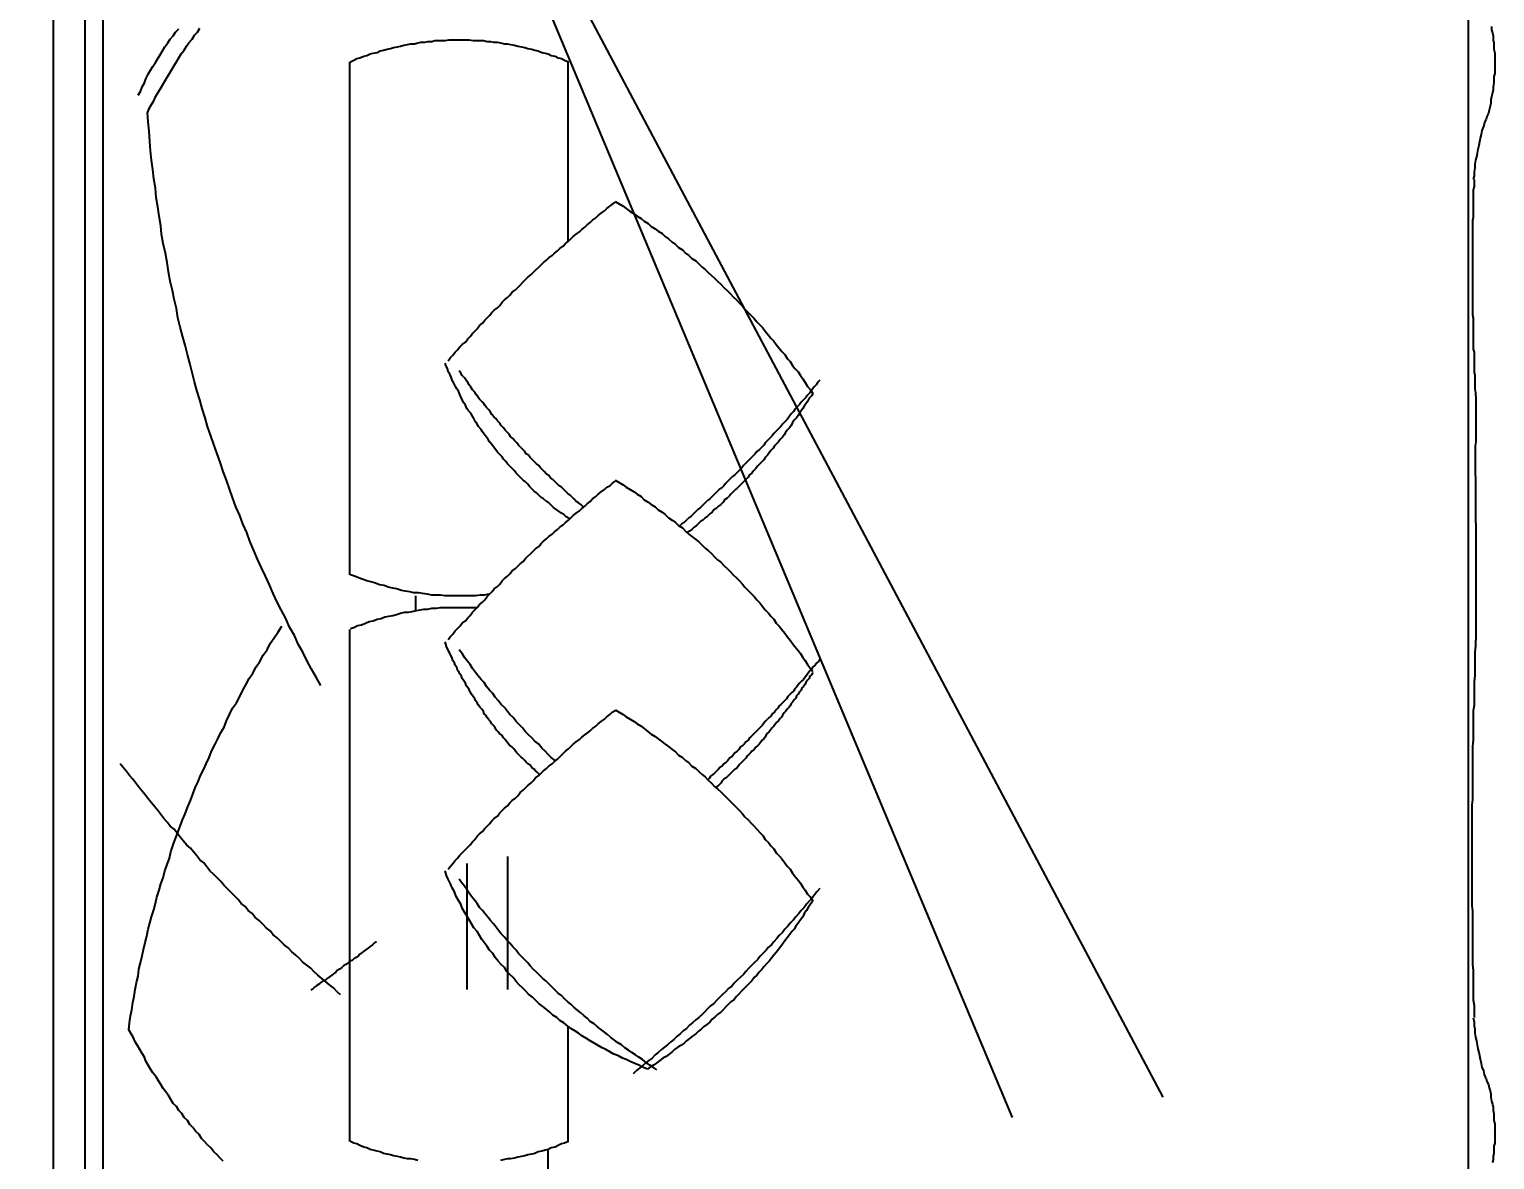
# Model space of a CAD drawing. Extents: x -454308 to 890911, y -14103 to 1343694.
# Drawn here: x 198734.8 to 198811.9, y 661996.5 to 662056 of the extents above; entities that cross this region are included whole.
import ezdxf

# ---------------------------------------------------------------- set-up
doc = ezdxf.new("R2010")
doc.units = 0
doc.header["$MEASUREMENT"] = 0
doc.header["$PDMODE"] = 32
doc.linetypes.add('DOT2', pattern=[3.175, 0, -3.175])
doc.layers.add('AR- Dim', color=159, linetype='Continuous', lineweight=9)
doc.layers.add('Text', color=55, linetype='Continuous', lineweight=25)
doc.layers.add('FURN', color=250, linetype='Continuous')
doc.styles.add('AA_03.50', font='ARIALN.TTF', dxfattribs={"height": 8})
doc.dimstyles.new('AA_03.50', dxfattribs={"dimtxt": 9, "dimasz": 3.25, "dimexe": 1.75, "dimexo": 3.375, "dimgap": 0.09, "dimtad": 0, "dimdec": 0, "dimzin": 3, "dimdsep": 46, "dimlunit": 4, "dimtxsty": 'AA_03.50', "dimblk": 'DOTSMALL', "dimcen": 0.09, "dimclre": 7, "dimadec": 0, "dimazin": 0, "dimtfac": 1, "dimtdec": 0, "dimtofl": 0, "dimtmove": 0, "dimatfit": 3, "dimfxl": 1, "dimtolj": 1, "dimtzin": 0, "dimlwd": -1, "dimarcsym": 0})

# ---------------------------------------------------------------- blocks, each defined once
blk = doc.blocks.new('BD')
at = {"layer": 'FURN'}
for points in [[(165985.527, 672806.792), (165985.527, 672782.216), (165985.527, 672731.627)], [(166035.212, 672806.422), (166001.596, 672743.052)], [(166036.486, 672806.422), (166009.527, 672741.983)], [(166058.308, 672731.833), (166058.308, 672806.709), (166059.993, 672806.709), (166059.993, 672731.833), (166058.308, 672731.833)], [(166055.02, 672794.833), (166054.938, 672795.079), (166054.815, 672795.285), (166054.692, 672795.49), (166054.609, 672795.696), (166054.486, 672795.901), (166054.363, 672796.107), (166054.239, 672796.312), (166054.116, 672796.518), (166053.993, 672796.723), (166053.87, 672796.929), (166053.746, 672797.134), (166053.623, 672797.34), (166053.5, 672797.545), (166053.376, 672797.751), (166053.253, 672797.956), (166053.089, 672798.161), (166052.965, 672798.367), (166052.842, 672798.531), (166052.678, 672798.737), (166052.555, 672798.942), (166052.39, 672799.107), (166052.267, 672799.312)], [(166055.513, 672795.778), (166055.39, 672795.983), (166055.308, 672796.23), (166055.185, 672796.435), (166055.102, 672796.641), (166054.979, 672796.887), (166054.856, 672797.093), (166054.733, 672797.298), (166054.609, 672797.504), (166054.486, 672797.709), (166054.363, 672797.915), (166054.239, 672798.12), (166054.116, 672798.326), (166053.952, 672798.531), (166053.829, 672798.737), (166053.664, 672798.901), (166053.541, 672799.107), (166053.376, 672799.271)], [(166057.363, 672734.915), (166057.363, 672802.148)], [(165984.294, 672799.394), (165984.294, 672799.23), (165984.253, 672799.066), (165984.212, 672798.901), (165984.212, 672798.696), (165984.171, 672798.531), (165984.171, 672798.367), (165984.171, 672798.203), (165984.13, 672797.997), (165984.13, 672797.833), (165984.13, 672797.668), (165984.13, 672797.463), (165984.13, 672797.298), (165984.13, 672797.134), (165984.13, 672796.929), (165984.171, 672796.764), (165984.171, 672796.6), (165984.171, 672796.435), (165984.212, 672796.23), (165984.212, 672796.066), (165984.253, 672795.901), (165984.294, 672795.696), (165984.335, 672795.531), (165984.335, 672795.367), (165984.376, 672795.203), (165984.418, 672794.997), (165984.459, 672794.833), (165984.541, 672794.668), (165984.582, 672794.504)], [(166044.335, 672797.545), (166044.171, 672797.627), (166044.007, 672797.709), (166043.842, 672797.751), (166043.637, 672797.833), (166043.472, 672797.874), (166043.308, 672797.956), (166043.144, 672797.997), (166042.938, 672798.038), (166042.774, 672798.12), (166042.609, 672798.161), (166042.404, 672798.203), (166042.239, 672798.244), (166042.075, 672798.285), (166041.87, 672798.326), (166041.705, 672798.367), (166041.541, 672798.408), (166041.335, 672798.449), (166041.171, 672798.49), (166040.965, 672798.49), (166040.801, 672798.531), (166040.637, 672798.572), (166040.431, 672798.572), (166040.267, 672798.614), (166040.061, 672798.614), (166039.897, 672798.655), (166039.733, 672798.655), (166039.527, 672798.655), (166039.363, 672798.655), (166039.157, 672798.696), (166038.993, 672798.696), (166038.787, 672798.696), (166038.623, 672798.696), (166038.418, 672798.696), (166038.253, 672798.696), (166038.089, 672798.696), (166037.883, 672798.655), (166037.719, 672798.655), (166037.513, 672798.655), (166037.349, 672798.655), (166037.144, 672798.614), (166036.979, 672798.614), (166036.815, 672798.572), (166036.609, 672798.572), (166036.445, 672798.531), (166036.239, 672798.49), (166036.075, 672798.49), (166035.911, 672798.449), (166035.705, 672798.408), (166035.541, 672798.367), (166035.335, 672798.326), (166035.171, 672798.285), (166035.007, 672798.244), (166034.801, 672798.203), (166034.637, 672798.161), (166034.472, 672798.12), (166034.267, 672798.038), (166034.102, 672797.997), (166033.938, 672797.956), (166033.774, 672797.874), (166033.568, 672797.833), (166033.404, 672797.751), (166033.239, 672797.709), (166033.075, 672797.627), (166032.87, 672797.545)], [(166032.911, 672797.545), (166032.911, 672788.093)], [(166044.376, 672770.545), (166044.376, 672797.545)], [(166045.897, 672764.709), (166046.144, 672765.161), (166046.39, 672765.572), (166046.637, 672766.024), (166046.842, 672766.477), (166047.089, 672766.887), (166047.294, 672767.34), (166047.541, 672767.792), (166047.746, 672768.244), (166047.993, 672768.696), (166048.198, 672769.107), (166048.404, 672769.559), (166048.609, 672770.011), (166048.815, 672770.463), (166049.02, 672770.915), (166049.226, 672771.367), (166049.431, 672771.819), (166049.637, 672772.312), (166049.801, 672772.764), (166050.007, 672773.216), (166050.171, 672773.668), (166050.376, 672774.12), (166050.541, 672774.614), (166050.705, 672775.066), (166050.87, 672775.518), (166051.034, 672775.97), (166051.198, 672776.463), (166051.363, 672776.915), (166051.527, 672777.408), (166051.692, 672777.86), (166051.856, 672778.353), (166051.979, 672778.805), (166052.144, 672779.298), (166052.267, 672779.751), (166052.431, 672780.244), (166052.555, 672780.696), (166052.678, 672781.189), (166052.801, 672781.682), (166052.924, 672782.134), (166053.048, 672782.627), (166053.171, 672783.12), (166053.294, 672783.572), (166053.418, 672784.066), (166053.5, 672784.559), (166053.623, 672785.052), (166053.705, 672785.504), (166053.829, 672785.997), (166053.911, 672786.49), (166053.993, 672786.983), (166054.075, 672787.477), (166054.198, 672787.97), (166054.281, 672788.463), (166054.322, 672788.915), (166054.404, 672789.408), (166054.486, 672789.901), (166054.568, 672790.394), (166054.609, 672790.887), (166054.692, 672791.381), (166054.733, 672791.874), (166054.815, 672792.367), (166054.856, 672792.86), (166054.897, 672793.353), (166054.938, 672793.887), (166054.979, 672794.381), (166055.02, 672794.874)], [(165985.239, 672791.34), (165985.198, 672791.545), (165985.198, 672791.751), (165985.157, 672791.956), (165985.157, 672792.161), (165985.116, 672792.367), (165985.075, 672792.531), (165985.034, 672792.737), (165984.993, 672792.942), (165984.952, 672793.148), (165984.911, 672793.353), (165984.87, 672793.518), (165984.829, 672793.723), (165984.787, 672793.929), (165984.705, 672794.134), (165984.664, 672794.298), (165984.582, 672794.504)], [(165985.116, 672779.956), (165985.116, 672780.12), (165985.157, 672780.326), (165985.157, 672780.49), (165985.157, 672780.655), (165985.157, 672780.86), (165985.157, 672781.024), (165985.198, 672781.189), (165985.198, 672781.394), (165985.198, 672781.559), (165985.198, 672781.723), (165985.198, 672781.929), (165985.198, 672782.093), (165985.198, 672782.257), (165985.239, 672782.422), (165985.239, 672782.627), (165985.239, 672782.792), (165985.239, 672782.956), (165985.239, 672783.161), (165985.239, 672783.326), (165985.239, 672783.49), (165985.239, 672783.696), (165985.239, 672783.86), (165985.239, 672784.024), (165985.281, 672784.23), (165985.281, 672784.394), (165985.281, 672784.559), (165985.281, 672784.764), (165985.281, 672784.929), (165985.281, 672785.093), (165985.281, 672785.298), (165985.281, 672785.463), (165985.281, 672785.627), (165985.281, 672785.833), (165985.281, 672785.997), (165985.281, 672786.161), (165985.281, 672786.367), (165985.281, 672786.531), (165985.281, 672786.696), (165985.281, 672786.901), (165985.281, 672787.066), (165985.281, 672787.23), (165985.281, 672787.435), (165985.281, 672787.6), (165985.281, 672787.764), (165985.281, 672787.97), (165985.281, 672788.134), (165985.281, 672788.298), (165985.281, 672788.504), (165985.281, 672788.668), (165985.281, 672788.833), (165985.281, 672789.038), (165985.281, 672789.203), (165985.239, 672789.367), (165985.239, 672789.572), (165985.239, 672789.737), (165985.239, 672789.901), (165985.239, 672790.107), (165985.239, 672790.271), (165985.239, 672790.435), (165985.239, 672790.641), (165985.239, 672790.805), (165985.198, 672790.97), (165985.198, 672791.175), (165985.198, 672791.34)], [(166030.404, 672790.189), (166030.198, 672790.066), (166029.993, 672789.942), (166029.829, 672789.819), (166029.623, 672789.655), (166029.418, 672789.531), (166029.253, 672789.408), (166029.048, 672789.285), (166028.883, 672789.161), (166028.678, 672789.038), (166028.513, 672788.874), (166028.308, 672788.751), (166028.144, 672788.627), (166027.938, 672788.504), (166027.774, 672788.34), (166027.609, 672788.216), (166027.404, 672788.052), (166027.239, 672787.929), (166027.075, 672787.764), (166026.87, 672787.641), (166026.705, 672787.477), (166026.541, 672787.353), (166026.376, 672787.189), (166026.171, 672787.066), (166026.007, 672786.901), (166025.842, 672786.737), (166025.678, 672786.614), (166025.513, 672786.449), (166025.349, 672786.285), (166025.185, 672786.161), (166025.02, 672785.997), (166024.856, 672785.833), (166024.692, 672785.668), (166024.527, 672785.504), (166024.363, 672785.34), (166024.198, 672785.175), (166024.034, 672785.011), (166023.87, 672784.846), (166023.705, 672784.682), (166023.582, 672784.518), (166023.418, 672784.353), (166023.253, 672784.189), (166023.089, 672784.024), (166022.965, 672783.86), (166022.801, 672783.696), (166022.637, 672783.531), (166022.513, 672783.367), (166022.349, 672783.161), (166022.226, 672782.997), (166022.061, 672782.833), (166021.938, 672782.668), (166021.774, 672782.463), (166021.65, 672782.298), (166021.486, 672782.134), (166021.363, 672781.929), (166021.198, 672781.764), (166021.075, 672781.559), (166020.952, 672781.394), (166020.787, 672781.23), (166020.664, 672781.024), (166020.541, 672780.86), (166020.418, 672780.655), (166020.294, 672780.449), (166020.13, 672780.285), (166020.007, 672780.079)], [(166039.198, 672781.805), (166039.075, 672781.97), (166038.952, 672782.093), (166038.829, 672782.257), (166038.705, 672782.381), (166038.582, 672782.545), (166038.459, 672782.668), (166038.294, 672782.792), (166038.171, 672782.956), (166038.048, 672783.079), (166037.924, 672783.244), (166037.801, 672783.367), (166037.678, 672783.49), (166037.555, 672783.655), (166037.39, 672783.778), (166037.267, 672783.942), (166037.144, 672784.066), (166037.02, 672784.189), (166036.897, 672784.353), (166036.774, 672784.477), (166036.609, 672784.6), (166036.486, 672784.723), (166036.363, 672784.887), (166036.239, 672785.011), (166036.075, 672785.134), (166035.952, 672785.257), (166035.829, 672785.422), (166035.664, 672785.545), (166035.541, 672785.668), (166035.418, 672785.792), (166035.253, 672785.956), (166035.13, 672786.079), (166035.007, 672786.203), (166034.842, 672786.326), (166034.719, 672786.449), (166034.596, 672786.572), (166034.431, 672786.737), (166034.308, 672786.86), (166034.185, 672786.983), (166034.02, 672787.107), (166033.897, 672787.23), (166033.733, 672787.353), (166033.609, 672787.477), (166033.445, 672787.6), (166033.322, 672787.723), (166033.157, 672787.846), (166033.034, 672787.97), (166032.87, 672788.093), (166032.746, 672788.216), (166032.623, 672788.34), (166032.459, 672788.463), (166032.294, 672788.586), (166032.171, 672788.709), (166032.007, 672788.833), (166031.883, 672788.956), (166031.719, 672789.079), (166031.596, 672789.203), (166031.431, 672789.326), (166031.308, 672789.449), (166031.144, 672789.572), (166030.979, 672789.696), (166030.856, 672789.819), (166030.692, 672789.942), (166030.568, 672790.024), (166030.404, 672790.148)], [(166032.829, 672773.504), (166032.993, 672773.586), (166033.116, 672773.709), (166033.239, 672773.792), (166033.404, 672773.915), (166033.527, 672773.997), (166033.65, 672774.079), (166033.774, 672774.203), (166033.897, 672774.326), (166034.02, 672774.408), (166034.185, 672774.531), (166034.308, 672774.614), (166034.431, 672774.737), (166034.555, 672774.86), (166034.678, 672774.942), (166034.801, 672775.066), (166034.924, 672775.189), (166035.007, 672775.312), (166035.13, 672775.435), (166035.253, 672775.518), (166035.376, 672775.641), (166035.5, 672775.764), (166035.623, 672775.887), (166035.705, 672776.011), (166035.829, 672776.134), (166035.952, 672776.257), (166036.075, 672776.381), (166036.157, 672776.504), (166036.281, 672776.627), (166036.363, 672776.751), (166036.486, 672776.874), (166036.609, 672776.997), (166036.692, 672777.12), (166036.815, 672777.285), (166036.897, 672777.408), (166037.02, 672777.531), (166037.102, 672777.655), (166037.185, 672777.778), (166037.308, 672777.942), (166037.39, 672778.066), (166037.472, 672778.189), (166037.596, 672778.353), (166037.678, 672778.477), (166037.76, 672778.6), (166037.842, 672778.764), (166037.924, 672778.887), (166038.007, 672779.052), (166038.13, 672779.175), (166038.212, 672779.298), (166038.294, 672779.463), (166038.376, 672779.586), (166038.459, 672779.751), (166038.541, 672779.915), (166038.582, 672780.038), (166038.664, 672780.203), (166038.746, 672780.326), (166038.829, 672780.49), (166038.911, 672780.655), (166038.993, 672780.778), (166039.034, 672780.942), (166039.116, 672781.107), (166039.198, 672781.23), (166039.239, 672781.394), (166039.322, 672781.559), (166039.363, 672781.682)], [(166019.637, 672780.778), (166019.76, 672780.655), (166019.842, 672780.531), (166019.965, 672780.408), (166020.089, 672780.244), (166020.171, 672780.12), (166020.294, 672779.997), (166020.376, 672779.874), (166020.5, 672779.751), (166020.623, 672779.627), (166020.705, 672779.504), (166020.829, 672779.381), (166020.952, 672779.257), (166021.034, 672779.134), (166021.157, 672779.011), (166021.281, 672778.846), (166021.363, 672778.723), (166021.486, 672778.6), (166021.609, 672778.477), (166021.692, 672778.353), (166021.815, 672778.23), (166021.938, 672778.107), (166022.061, 672777.983), (166022.144, 672777.86), (166022.267, 672777.737), (166022.39, 672777.614), (166022.513, 672777.49), (166022.596, 672777.367), (166022.719, 672777.244), (166022.842, 672777.12), (166022.965, 672777.038), (166023.048, 672776.915), (166023.171, 672776.792), (166023.294, 672776.668), (166023.418, 672776.545), (166023.541, 672776.422), (166023.664, 672776.298), (166023.746, 672776.175), (166023.87, 672776.052), (166023.993, 672775.929), (166024.116, 672775.805), (166024.239, 672775.723), (166024.363, 672775.6), (166024.486, 672775.477), (166024.609, 672775.353), (166024.692, 672775.23), (166024.815, 672775.107), (166024.938, 672775.024), (166025.061, 672774.901), (166025.185, 672774.778), (166025.308, 672774.655), (166025.431, 672774.531), (166025.555, 672774.449), (166025.678, 672774.326), (166025.801, 672774.203), (166025.924, 672774.079), (166026.048, 672773.997), (166026.171, 672773.874), (166026.294, 672773.751), (166026.418, 672773.627), (166026.541, 672773.545), (166026.664, 672773.422), (166026.787, 672773.298), (166026.911, 672773.216), (166027.034, 672773.093)], [(166032.089, 672774.12), (166032.212, 672774.244), (166032.335, 672774.326), (166032.459, 672774.408), (166032.582, 672774.531), (166032.664, 672774.614), (166032.787, 672774.737), (166032.911, 672774.819), (166033.034, 672774.942), (166033.116, 672775.024), (166033.239, 672775.148), (166033.363, 672775.23), (166033.486, 672775.353), (166033.568, 672775.435), (166033.692, 672775.559), (166033.815, 672775.641), (166033.897, 672775.764), (166034.02, 672775.846), (166034.144, 672775.97), (166034.226, 672776.052), (166034.349, 672776.175), (166034.431, 672776.298), (166034.555, 672776.381), (166034.678, 672776.504), (166034.76, 672776.586), (166034.883, 672776.709), (166034.965, 672776.833), (166035.089, 672776.915), (166035.171, 672777.038), (166035.294, 672777.161), (166035.376, 672777.244), (166035.5, 672777.367), (166035.582, 672777.49), (166035.705, 672777.614), (166035.787, 672777.696), (166035.911, 672777.819), (166035.993, 672777.942), (166036.116, 672778.066), (166036.198, 672778.148), (166036.281, 672778.271), (166036.404, 672778.394), (166036.486, 672778.518), (166036.609, 672778.641), (166036.692, 672778.764), (166036.774, 672778.846), (166036.897, 672778.97), (166036.979, 672779.093), (166037.061, 672779.216), (166037.185, 672779.34), (166037.267, 672779.463), (166037.349, 672779.586), (166037.431, 672779.668), (166037.555, 672779.792), (166037.637, 672779.915), (166037.719, 672780.038), (166037.801, 672780.161), (166037.924, 672780.285), (166038.007, 672780.408), (166038.089, 672780.531), (166038.171, 672780.655), (166038.253, 672780.778), (166038.335, 672780.901), (166038.459, 672781.024), (166038.541, 672781.148), (166038.623, 672781.271)], [(165985.116, 672779.956), (165985.116, 672779.792), (165985.116, 672779.586), (165985.116, 672779.381), (165985.116, 672779.216), (165985.116, 672779.011), (165985.116, 672778.846), (165985.116, 672778.641), (165985.116, 672778.477), (165985.116, 672778.271), (165985.116, 672778.107), (165985.116, 672777.901), (165985.116, 672777.696), (165985.116, 672777.531), (165985.157, 672777.326), (165985.157, 672777.161), (165985.157, 672776.956)], [(166020.007, 672780.079), (166020.089, 672779.956), (166020.212, 672779.833), (166020.294, 672779.668), (166020.376, 672779.545), (166020.459, 672779.422), (166020.541, 672779.298), (166020.623, 672779.175), (166020.705, 672779.052), (166020.787, 672778.929), (166020.87, 672778.805), (166020.993, 672778.682), (166021.075, 672778.559), (166021.157, 672778.394), (166021.239, 672778.271), (166021.363, 672778.148), (166021.445, 672778.024), (166021.527, 672777.901), (166021.609, 672777.778), (166021.733, 672777.655), (166021.815, 672777.531), (166021.897, 672777.449), (166022.02, 672777.326), (166022.102, 672777.203), (166022.226, 672777.079), (166022.308, 672776.956), (166022.39, 672776.833), (166022.513, 672776.709), (166022.596, 672776.586), (166022.719, 672776.463), (166022.801, 672776.381), (166022.924, 672776.257), (166023.007, 672776.134), (166023.13, 672776.011), (166023.212, 672775.887), (166023.335, 672775.805), (166023.418, 672775.682), (166023.541, 672775.559), (166023.664, 672775.435), (166023.746, 672775.353), (166023.87, 672775.23), (166023.993, 672775.107), (166024.075, 672775.024), (166024.198, 672774.901), (166024.322, 672774.778), (166024.404, 672774.696), (166024.527, 672774.572), (166024.65, 672774.49), (166024.733, 672774.367), (166024.856, 672774.244), (166024.979, 672774.161), (166025.102, 672774.038), (166025.226, 672773.956), (166025.308, 672773.833), (166025.431, 672773.751), (166025.555, 672773.627), (166025.678, 672773.545), (166025.801, 672773.422), (166025.924, 672773.34), (166026.048, 672773.216), (166026.13, 672773.134), (166026.253, 672773.052), (166026.376, 672772.929), (166026.5, 672772.846), (166026.623, 672772.764)], [(165985.157, 672776.956), (165985.116, 672772.024), (165985.116, 672767.093)], [(166030.404, 672775.518), (166030.198, 672775.394), (166029.993, 672775.271), (166029.829, 672775.148), (166029.623, 672775.024), (166029.418, 672774.901), (166029.253, 672774.778), (166029.048, 672774.655), (166028.883, 672774.49), (166028.678, 672774.367), (166028.513, 672774.244), (166028.308, 672774.12), (166028.144, 672773.956), (166027.938, 672773.833), (166027.774, 672773.709), (166027.609, 672773.545), (166027.404, 672773.422), (166027.239, 672773.298), (166027.075, 672773.134), (166026.87, 672773.011), (166026.705, 672772.846), (166026.541, 672772.682), (166026.376, 672772.559), (166026.171, 672772.394), (166026.007, 672772.271), (166025.842, 672772.107), (166025.678, 672771.942), (166025.513, 672771.819), (166025.349, 672771.655), (166025.185, 672771.49), (166025.02, 672771.326), (166024.856, 672771.203), (166024.692, 672771.038), (166024.527, 672770.874), (166024.363, 672770.709), (166024.198, 672770.545), (166024.034, 672770.381), (166023.87, 672770.216), (166023.705, 672770.052), (166023.582, 672769.887), (166023.418, 672769.723), (166023.253, 672769.559), (166023.089, 672769.394), (166022.965, 672769.23), (166022.801, 672769.066), (166022.637, 672768.86), (166022.513, 672768.696), (166022.349, 672768.531), (166022.226, 672768.367), (166022.061, 672768.203), (166021.938, 672767.997), (166021.774, 672767.833), (166021.65, 672767.668), (166021.486, 672767.463), (166021.363, 672767.298), (166021.198, 672767.093), (166021.075, 672766.929), (166020.952, 672766.764), (166020.787, 672766.559), (166020.664, 672766.394), (166020.541, 672766.189), (166020.418, 672766.024), (166020.294, 672765.819), (166020.13, 672765.614), (166020.007, 672765.449)], [(166039.198, 672767.134), (166039.075, 672767.298), (166038.952, 672767.422), (166038.829, 672767.586), (166038.705, 672767.709), (166038.582, 672767.833), (166038.459, 672767.997), (166038.294, 672768.12), (166038.171, 672768.285), (166038.048, 672768.408), (166037.924, 672768.572), (166037.801, 672768.696), (166037.678, 672768.819), (166037.555, 672768.983), (166037.39, 672769.107), (166037.267, 672769.23), (166037.144, 672769.394), (166037.02, 672769.518), (166036.897, 672769.641), (166036.774, 672769.805), (166036.609, 672769.929), (166036.486, 672770.052), (166036.363, 672770.216), (166036.239, 672770.34), (166036.075, 672770.463), (166035.952, 672770.586), (166035.829, 672770.751), (166035.664, 672770.874), (166035.541, 672770.997), (166035.418, 672771.12), (166035.253, 672771.244), (166035.13, 672771.408), (166035.007, 672771.531), (166034.842, 672771.655), (166034.719, 672771.778), (166034.596, 672771.901), (166034.431, 672772.024), (166034.308, 672772.189), (166034.185, 672772.312), (166034.02, 672772.435), (166033.897, 672772.559), (166033.733, 672772.682), (166033.609, 672772.805), (166033.445, 672772.929), (166033.322, 672773.052), (166033.157, 672773.175), (166033.034, 672773.298), (166032.87, 672773.422), (166032.746, 672773.545), (166032.623, 672773.668), (166032.459, 672773.792), (166032.294, 672773.915), (166032.171, 672774.038), (166032.007, 672774.161), (166031.883, 672774.285), (166031.719, 672774.408), (166031.596, 672774.531), (166031.431, 672774.655), (166031.308, 672774.778), (166031.144, 672774.901), (166030.979, 672775.024), (166030.856, 672775.148), (166030.692, 672775.23), (166030.568, 672775.353), (166030.404, 672775.477)], [(166032.911, 672773.463), (166032.911, 672773.463)], [(166037.061, 672769.518), (166037.308, 672769.477), (166037.513, 672769.477), (166037.76, 672769.435), (166038.007, 672769.435), (166038.212, 672769.435), (166038.459, 672769.435), (166038.705, 672769.435), (166038.911, 672769.435), (166039.157, 672769.435), (166039.363, 672769.435), (166039.609, 672769.477), (166039.856, 672769.477), (166040.061, 672769.477), (166040.308, 672769.518), (166040.555, 672769.559), (166040.76, 672769.6), (166041.007, 672769.6), (166041.212, 672769.641), (166041.459, 672769.682), (166041.664, 672769.723), (166041.911, 672769.805), (166042.116, 672769.846), (166042.363, 672769.887), (166042.568, 672769.97), (166042.815, 672770.011), (166043.02, 672770.093), (166043.267, 672770.175), (166043.472, 672770.216), (166043.678, 672770.298), (166043.924, 672770.381), (166044.13, 672770.463), (166044.335, 672770.545)], [(166040.924, 672769.435), (166040.924, 672768.614)], [(166044.335, 672767.709), (166044.13, 672767.792), (166043.965, 672767.874), (166043.76, 672767.915), (166043.555, 672767.997), (166043.349, 672768.079), (166043.144, 672768.12), (166042.938, 672768.203), (166042.733, 672768.244), (166042.527, 672768.326), (166042.322, 672768.367), (166042.116, 672768.408), (166041.911, 672768.449), (166041.705, 672768.531), (166041.5, 672768.572), (166041.294, 672768.572), (166041.089, 672768.614), (166040.883, 672768.655), (166040.678, 672768.696), (166040.472, 672768.737), (166040.267, 672768.737), (166040.061, 672768.778), (166039.815, 672768.778), (166039.609, 672768.819), (166039.404, 672768.819), (166039.198, 672768.819), (166038.993, 672768.819), (166038.787, 672768.819), (166038.582, 672768.819), (166038.335, 672768.819), (166038.13, 672768.819), (166037.924, 672768.819), (166037.719, 672768.819)], [(166044.376, 672740.709), (166044.376, 672767.668)], [(166056.007, 672746.586), (166055.965, 672746.956), (166055.924, 672747.326), (166055.842, 672747.655), (166055.801, 672748.024), (166055.719, 672748.353), (166055.678, 672748.723), (166055.596, 672749.093), (166055.513, 672749.422), (166055.472, 672749.792), (166055.39, 672750.12), (166055.308, 672750.49), (166055.226, 672750.819), (166055.144, 672751.189), (166055.061, 672751.518), (166054.979, 672751.887), (166054.897, 672752.216), (166054.815, 672752.545), (166054.692, 672752.915), (166054.609, 672753.244), (166054.527, 672753.572), (166054.404, 672753.942), (166054.322, 672754.271), (166054.198, 672754.6), (166054.116, 672754.97), (166053.993, 672755.298), (166053.87, 672755.627), (166053.787, 672755.956), (166053.664, 672756.326), (166053.541, 672756.655), (166053.418, 672756.983), (166053.294, 672757.312), (166053.171, 672757.641), (166053.048, 672757.97), (166052.924, 672758.298), (166052.76, 672758.668), (166052.637, 672758.997), (166052.513, 672759.326), (166052.349, 672759.655), (166052.226, 672759.983), (166052.061, 672760.312), (166051.938, 672760.6), (166051.774, 672760.929), (166051.65, 672761.257), (166051.486, 672761.586), (166051.322, 672761.915), (166051.157, 672762.244), (166050.993, 672762.531), (166050.87, 672762.86), (166050.705, 672763.189), (166050.541, 672763.518), (166050.335, 672763.805), (166050.171, 672764.134), (166050.007, 672764.463), (166049.842, 672764.751), (166049.678, 672765.079), (166049.472, 672765.367), (166049.308, 672765.696), (166049.102, 672765.983), (166048.938, 672766.312), (166048.733, 672766.6), (166048.568, 672766.929), (166048.363, 672767.216), (166048.157, 672767.504), (166047.952, 672767.833)], [(165985.198, 672747.244), (165985.198, 672747.531), (165985.198, 672747.86), (165985.239, 672748.148), (165985.239, 672748.477), (165985.239, 672748.764), (165985.239, 672749.093), (165985.239, 672749.422), (165985.239, 672749.709), (165985.281, 672750.038), (165985.281, 672750.326), (165985.281, 672750.655), (165985.281, 672750.942), (165985.281, 672751.271), (165985.281, 672751.559), (165985.281, 672751.887), (165985.281, 672752.216), (165985.281, 672752.504), (165985.281, 672752.833), (165985.322, 672753.12), (165985.322, 672753.449), (165985.322, 672753.737), (165985.322, 672754.066), (165985.322, 672754.353), (165985.322, 672754.682), (165985.322, 672755.011), (165985.322, 672755.298), (165985.322, 672755.627), (165985.322, 672755.915), (165985.322, 672756.244), (165985.322, 672756.531), (165985.322, 672756.86), (165985.322, 672757.148), (165985.322, 672757.477), (165985.322, 672757.805), (165985.322, 672758.093), (165985.322, 672758.422), (165985.281, 672758.709), (165985.281, 672759.038), (165985.281, 672759.326), (165985.281, 672759.655), (165985.281, 672759.942), (165985.281, 672760.271), (165985.281, 672760.6), (165985.281, 672760.887), (165985.281, 672761.216), (165985.281, 672761.504), (165985.239, 672761.833), (165985.239, 672762.12), (165985.239, 672762.449), (165985.239, 672762.737), (165985.239, 672763.066), (165985.239, 672763.394), (165985.198, 672763.682), (165985.198, 672764.011), (165985.198, 672764.298), (165985.198, 672764.627), (165985.198, 672764.915), (165985.157, 672765.244), (165985.157, 672765.531), (165985.157, 672765.86), (165985.157, 672766.189), (165985.157, 672766.477), (165985.116, 672766.805), (165985.116, 672767.093)], [(166034.39, 672760.024), (166034.513, 672760.148), (166034.596, 672760.23), (166034.678, 672760.312), (166034.801, 672760.394), (166034.883, 672760.518), (166035.007, 672760.6), (166035.089, 672760.682), (166035.171, 672760.764), (166035.294, 672760.887), (166035.376, 672760.97), (166035.459, 672761.052), (166035.582, 672761.175), (166035.664, 672761.257), (166035.746, 672761.381), (166035.829, 672761.463), (166035.952, 672761.545), (166036.034, 672761.668), (166036.116, 672761.751), (166036.198, 672761.874), (166036.281, 672761.956), (166036.363, 672762.079), (166036.486, 672762.161), (166036.568, 672762.285), (166036.65, 672762.367), (166036.733, 672762.49), (166036.815, 672762.614), (166036.897, 672762.696), (166036.979, 672762.819), (166037.061, 672762.901), (166037.144, 672763.024), (166037.226, 672763.148), (166037.308, 672763.23), (166037.349, 672763.353), (166037.431, 672763.477), (166037.513, 672763.559), (166037.596, 672763.682), (166037.678, 672763.805), (166037.76, 672763.929), (166037.801, 672764.011), (166037.883, 672764.134), (166037.965, 672764.257), (166038.048, 672764.381), (166038.089, 672764.504), (166038.171, 672764.586), (166038.253, 672764.709), (166038.294, 672764.833), (166038.376, 672764.956), (166038.459, 672765.079), (166038.5, 672765.203), (166038.582, 672765.326), (166038.623, 672765.408), (166038.705, 672765.531), (166038.746, 672765.655), (166038.829, 672765.778), (166038.87, 672765.901), (166038.952, 672766.024), (166038.993, 672766.148), (166039.034, 672766.271), (166039.116, 672766.394), (166039.157, 672766.518), (166039.239, 672766.641), (166039.281, 672766.764), (166039.322, 672766.887), (166039.363, 672767.011)], [(166019.637, 672766.107), (166019.719, 672765.983), (166019.801, 672765.901), (166019.883, 672765.778), (166020.007, 672765.696), (166020.089, 672765.572), (166020.171, 672765.49), (166020.253, 672765.367), (166020.335, 672765.244), (166020.418, 672765.161), (166020.5, 672765.038), (166020.582, 672764.956), (166020.705, 672764.833), (166020.787, 672764.751), (166020.87, 672764.627), (166020.952, 672764.545), (166021.034, 672764.422), (166021.116, 672764.34), (166021.239, 672764.216), (166021.322, 672764.134), (166021.404, 672764.011), (166021.486, 672763.929), (166021.568, 672763.846), (166021.692, 672763.723), (166021.774, 672763.641), (166021.856, 672763.518), (166021.938, 672763.435), (166022.02, 672763.312), (166022.144, 672763.23), (166022.226, 672763.107), (166022.308, 672763.024), (166022.39, 672762.942), (166022.513, 672762.819), (166022.596, 672762.737), (166022.678, 672762.614), (166022.76, 672762.531), (166022.883, 672762.408), (166022.965, 672762.326), (166023.048, 672762.244), (166023.171, 672762.12), (166023.253, 672762.038), (166023.335, 672761.956), (166023.418, 672761.833), (166023.541, 672761.751), (166023.623, 672761.627), (166023.705, 672761.545), (166023.829, 672761.463), (166023.911, 672761.34), (166023.993, 672761.257), (166024.116, 672761.175), (166024.198, 672761.052), (166024.281, 672760.97), (166024.404, 672760.887), (166024.486, 672760.764), (166024.568, 672760.682), (166024.692, 672760.6), (166024.774, 672760.477), (166024.897, 672760.394), (166024.979, 672760.312), (166025.061, 672760.23), (166025.185, 672760.107), (166025.267, 672760.024), (166025.39, 672759.942), (166025.472, 672759.819), (166025.555, 672759.737)], [(166033.568, 672760.764), (166033.774, 672760.929), (166033.938, 672761.093), (166034.102, 672761.257), (166034.267, 672761.422), (166034.431, 672761.627), (166034.637, 672761.792), (166034.801, 672761.956), (166034.965, 672762.12), (166035.13, 672762.285), (166035.294, 672762.49), (166035.459, 672762.655), (166035.623, 672762.819), (166035.787, 672763.024), (166035.952, 672763.189), (166036.075, 672763.353), (166036.239, 672763.559), (166036.404, 672763.723), (166036.568, 672763.929), (166036.733, 672764.093), (166036.856, 672764.298), (166037.02, 672764.463), (166037.185, 672764.668), (166037.308, 672764.874), (166037.472, 672765.038), (166037.637, 672765.244), (166037.76, 672765.408), (166037.924, 672765.614), (166038.048, 672765.819), (166038.212, 672766.024), (166038.335, 672766.189), (166038.459, 672766.394), (166038.623, 672766.6)], [(166020.007, 672765.408), (166020.089, 672765.285), (166020.171, 672765.203), (166020.212, 672765.079), (166020.294, 672764.997), (166020.376, 672764.874), (166020.418, 672764.792), (166020.5, 672764.668), (166020.582, 672764.586), (166020.623, 672764.463), (166020.705, 672764.381), (166020.787, 672764.257), (166020.87, 672764.175), (166020.911, 672764.052), (166020.993, 672763.97), (166021.075, 672763.846), (166021.157, 672763.764), (166021.198, 672763.641), (166021.281, 672763.559), (166021.363, 672763.477), (166021.445, 672763.353), (166021.527, 672763.271), (166021.609, 672763.148), (166021.65, 672763.066), (166021.733, 672762.983), (166021.815, 672762.86), (166021.897, 672762.778), (166021.979, 672762.696), (166022.061, 672762.572), (166022.144, 672762.49), (166022.226, 672762.408), (166022.308, 672762.285), (166022.39, 672762.203), (166022.472, 672762.12), (166022.513, 672761.997), (166022.596, 672761.915), (166022.678, 672761.833), (166022.76, 672761.709), (166022.842, 672761.627), (166022.924, 672761.545), (166023.007, 672761.463), (166023.089, 672761.34), (166023.212, 672761.257), (166023.294, 672761.175), (166023.376, 672761.093), (166023.459, 672761.011), (166023.541, 672760.887), (166023.623, 672760.805), (166023.705, 672760.723), (166023.787, 672760.641), (166023.87, 672760.559), (166023.952, 672760.435), (166024.034, 672760.353), (166024.157, 672760.271), (166024.239, 672760.189), (166024.322, 672760.107), (166024.404, 672760.024), (166024.486, 672759.942), (166024.568, 672759.86), (166024.692, 672759.778), (166024.774, 672759.696), (166024.856, 672759.572), (166024.938, 672759.49), (166025.02, 672759.408), (166025.144, 672759.326)], [(166030.404, 672763.435), (166030.198, 672763.312), (166029.993, 672763.189), (166029.829, 672763.066), (166029.623, 672762.942), (166029.418, 672762.819), (166029.253, 672762.696), (166029.048, 672762.572), (166028.883, 672762.449), (166028.678, 672762.285), (166028.513, 672762.161), (166028.308, 672762.038), (166028.144, 672761.915), (166027.938, 672761.751), (166027.774, 672761.627), (166027.609, 672761.504), (166027.404, 672761.34), (166027.239, 672761.216), (166027.075, 672761.052), (166026.87, 672760.929), (166026.705, 672760.764), (166026.541, 672760.641), (166026.376, 672760.477), (166026.171, 672760.353), (166026.007, 672760.189), (166025.842, 672760.024), (166025.678, 672759.901), (166025.513, 672759.737), (166025.349, 672759.572), (166025.185, 672759.408), (166025.02, 672759.285), (166024.856, 672759.12), (166024.692, 672758.956), (166024.527, 672758.792), (166024.363, 672758.627), (166024.198, 672758.463), (166024.034, 672758.298), (166023.87, 672758.134), (166023.705, 672757.97), (166023.582, 672757.805), (166023.418, 672757.641), (166023.253, 672757.477), (166023.089, 672757.312), (166022.965, 672757.148), (166022.801, 672756.983), (166022.637, 672756.819), (166022.513, 672756.614), (166022.349, 672756.449), (166022.226, 672756.285), (166022.061, 672756.12), (166021.938, 672755.915), (166021.774, 672755.751), (166021.65, 672755.586), (166021.486, 672755.381), (166021.363, 672755.216), (166021.198, 672755.052), (166021.075, 672754.846), (166020.952, 672754.682), (166020.787, 672754.477), (166020.664, 672754.312), (166020.541, 672754.107), (166020.418, 672753.942), (166020.294, 672753.737), (166020.13, 672753.572), (166020.007, 672753.367)], [(166039.198, 672755.052), (166039.075, 672755.216), (166038.952, 672755.34), (166038.829, 672755.504), (166038.705, 672755.627), (166038.582, 672755.792), (166038.459, 672755.915), (166038.294, 672756.079), (166038.171, 672756.203), (166038.048, 672756.326), (166037.924, 672756.49), (166037.801, 672756.614), (166037.678, 672756.778), (166037.555, 672756.901), (166037.39, 672757.024), (166037.267, 672757.189), (166037.144, 672757.312), (166037.02, 672757.435), (166036.897, 672757.6), (166036.774, 672757.723), (166036.609, 672757.846), (166036.486, 672758.011), (166036.363, 672758.134), (166036.239, 672758.257), (166036.075, 672758.381), (166035.952, 672758.545), (166035.829, 672758.668), (166035.664, 672758.792), (166035.541, 672758.915), (166035.418, 672759.079), (166035.253, 672759.203), (166035.13, 672759.326), (166035.007, 672759.449), (166034.842, 672759.572), (166034.719, 672759.696), (166034.596, 672759.86), (166034.431, 672759.983), (166034.308, 672760.107), (166034.185, 672760.23), (166034.02, 672760.353), (166033.897, 672760.477), (166033.733, 672760.6), (166033.609, 672760.723), (166033.445, 672760.846), (166033.322, 672760.97), (166033.157, 672761.134), (166033.034, 672761.257), (166032.87, 672761.381), (166032.746, 672761.504), (166032.623, 672761.627), (166032.459, 672761.751), (166032.294, 672761.874), (166032.171, 672761.997), (166032.007, 672762.12), (166031.883, 672762.203), (166031.719, 672762.326), (166031.596, 672762.449), (166031.431, 672762.572), (166031.308, 672762.696), (166031.144, 672762.819), (166030.979, 672762.942), (166030.856, 672763.066), (166030.692, 672763.189), (166030.568, 672763.312), (166030.404, 672763.394)], [(166044.87, 672748.435), (166045.034, 672748.6), (166045.239, 672748.805), (166045.445, 672748.97), (166045.65, 672749.134), (166045.856, 672749.298), (166046.061, 672749.463), (166046.267, 672749.668), (166046.431, 672749.833), (166046.637, 672749.997), (166046.842, 672750.161), (166047.048, 672750.367), (166047.212, 672750.531), (166047.418, 672750.696), (166047.623, 672750.901), (166047.829, 672751.066), (166047.993, 672751.23), (166048.198, 672751.435), (166048.404, 672751.6), (166048.568, 672751.805), (166048.774, 672751.97), (166048.938, 672752.134), (166049.144, 672752.34), (166049.349, 672752.504), (166049.513, 672752.709), (166049.719, 672752.874), (166049.883, 672753.079), (166050.089, 672753.244), (166050.253, 672753.449), (166050.459, 672753.655), (166050.623, 672753.819), (166050.829, 672754.024), (166050.993, 672754.189), (166051.157, 672754.394), (166051.363, 672754.6), (166051.527, 672754.764), (166051.733, 672754.97), (166051.897, 672755.175), (166052.061, 672755.381), (166052.267, 672755.545), (166052.431, 672755.751), (166052.596, 672755.956), (166052.76, 672756.161), (166052.965, 672756.326), (166053.13, 672756.531), (166053.294, 672756.737), (166053.459, 672756.942), (166053.623, 672757.148), (166053.829, 672757.312), (166053.993, 672757.518), (166054.157, 672757.723), (166054.322, 672757.929), (166054.486, 672758.134), (166054.65, 672758.34), (166054.815, 672758.545), (166054.979, 672758.751), (166055.144, 672758.956), (166055.308, 672759.161), (166055.472, 672759.367), (166055.637, 672759.572), (166055.801, 672759.778), (166055.965, 672759.983), (166056.13, 672760.189), (166056.294, 672760.394), (166056.459, 672760.6)], [(166036.075, 672755.709), (166036.075, 672748.723)], [(166038.212, 672755.34), (166038.212, 672748.723)], [(166028.226, 672744.49), (166028.39, 672744.614), (166028.596, 672744.737), (166028.76, 672744.86), (166028.965, 672745.024), (166029.171, 672745.148), (166029.335, 672745.271), (166029.541, 672745.394), (166029.705, 672745.518), (166029.911, 672745.641), (166030.075, 672745.805), (166030.281, 672745.929), (166030.445, 672746.052), (166030.65, 672746.216), (166030.815, 672746.34), (166030.979, 672746.463), (166031.185, 672746.627), (166031.349, 672746.751), (166031.513, 672746.915), (166031.719, 672747.038), (166031.883, 672747.203), (166032.048, 672747.326), (166032.212, 672747.49), (166032.376, 672747.614), (166032.582, 672747.778), (166032.746, 672747.942), (166032.911, 672748.066), (166033.075, 672748.23), (166033.239, 672748.394), (166033.404, 672748.518), (166033.568, 672748.682), (166033.733, 672748.846), (166033.897, 672749.011), (166034.061, 672749.175), (166034.226, 672749.298), (166034.39, 672749.463), (166034.555, 672749.627), (166034.719, 672749.792), (166034.883, 672749.956), (166035.007, 672750.12), (166035.171, 672750.285), (166035.335, 672750.449), (166035.5, 672750.614), (166035.623, 672750.778), (166035.787, 672750.942), (166035.952, 672751.148), (166036.116, 672751.312), (166036.239, 672751.477), (166036.404, 672751.641), (166036.527, 672751.805), (166036.692, 672752.011), (166036.815, 672752.175), (166036.979, 672752.34), (166037.102, 672752.504), (166037.267, 672752.709), (166037.39, 672752.874), (166037.555, 672753.038), (166037.678, 672753.244), (166037.801, 672753.408), (166037.965, 672753.614), (166038.089, 672753.778), (166038.212, 672753.983), (166038.335, 672754.148), (166038.5, 672754.353), (166038.623, 672754.518)], [(166028.719, 672744.531), (166028.924, 672744.614), (166029.171, 672744.737), (166029.376, 672744.819), (166029.582, 672744.901), (166029.829, 672745.024), (166030.034, 672745.107), (166030.239, 672745.23), (166030.486, 672745.312), (166030.692, 672745.435), (166030.897, 672745.559), (166031.102, 672745.641), (166031.308, 672745.764), (166031.513, 672745.887), (166031.719, 672746.011), (166031.924, 672746.134), (166032.13, 672746.257), (166032.335, 672746.422), (166032.541, 672746.545), (166032.746, 672746.668), (166032.911, 672746.792), (166033.116, 672746.956), (166033.322, 672747.079), (166033.486, 672747.244), (166033.692, 672747.367), (166033.856, 672747.531), (166034.061, 672747.696), (166034.226, 672747.819), (166034.431, 672747.983), (166034.596, 672748.148), (166034.76, 672748.312), (166034.965, 672748.477), (166035.13, 672748.641), (166035.294, 672748.805), (166035.459, 672748.97), (166035.623, 672749.134), (166035.787, 672749.34), (166035.952, 672749.504), (166036.116, 672749.668), (166036.239, 672749.874), (166036.404, 672750.038), (166036.568, 672750.203), (166036.733, 672750.408), (166036.856, 672750.614), (166037.02, 672750.778), (166037.144, 672750.983), (166037.308, 672751.189), (166037.431, 672751.353), (166037.555, 672751.559), (166037.678, 672751.764), (166037.842, 672751.97), (166037.965, 672752.175), (166038.089, 672752.381), (166038.212, 672752.586), (166038.335, 672752.792), (166038.459, 672752.997), (166038.541, 672753.203), (166038.664, 672753.408), (166038.787, 672753.614), (166038.87, 672753.86), (166038.993, 672754.066), (166039.075, 672754.271), (166039.198, 672754.518), (166039.281, 672754.723), (166039.363, 672754.97)], [(166019.637, 672754.024), (166019.801, 672753.86), (166019.924, 672753.696), (166020.048, 672753.531), (166020.212, 672753.367), (166020.335, 672753.203), (166020.459, 672753.038), (166020.623, 672752.874), (166020.746, 672752.709), (166020.911, 672752.545), (166021.034, 672752.381), (166021.198, 672752.216), (166021.322, 672752.052), (166021.486, 672751.887), (166021.609, 672751.723), (166021.774, 672751.559), (166021.897, 672751.394), (166022.061, 672751.23), (166022.185, 672751.066), (166022.349, 672750.942), (166022.472, 672750.778), (166022.637, 672750.614), (166022.801, 672750.449), (166022.924, 672750.285), (166023.089, 672750.12), (166023.212, 672749.997), (166023.376, 672749.833), (166023.541, 672749.668), (166023.664, 672749.504), (166023.829, 672749.34), (166023.993, 672749.216), (166024.157, 672749.052), (166024.281, 672748.887), (166024.445, 672748.764), (166024.609, 672748.6), (166024.774, 672748.435), (166024.897, 672748.312), (166025.061, 672748.148), (166025.226, 672747.983), (166025.39, 672747.86), (166025.555, 672747.696), (166025.719, 672747.531), (166025.842, 672747.408), (166026.007, 672747.244), (166026.171, 672747.12), (166026.335, 672746.956), (166026.5, 672746.833), (166026.664, 672746.668), (166026.829, 672746.545), (166026.993, 672746.381), (166027.157, 672746.257), (166027.322, 672746.093), (166027.486, 672745.97), (166027.65, 672745.805), (166027.815, 672745.682), (166027.979, 672745.559), (166028.144, 672745.394), (166028.308, 672745.271), (166028.472, 672745.107), (166028.637, 672744.983), (166028.801, 672744.86), (166028.965, 672744.696), (166029.13, 672744.572), (166029.294, 672744.449), (166029.459, 672744.285)], [(166020.007, 672753.367), (166020.13, 672753.203), (166020.253, 672753.038), (166020.335, 672752.874), (166020.459, 672752.709), (166020.541, 672752.545), (166020.664, 672752.381), (166020.787, 672752.216), (166020.911, 672752.052), (166020.993, 672751.887), (166021.116, 672751.764), (166021.239, 672751.6), (166021.363, 672751.435), (166021.486, 672751.271), (166021.609, 672751.107), (166021.692, 672750.983), (166021.815, 672750.819), (166021.938, 672750.655), (166022.061, 672750.531), (166022.185, 672750.367), (166022.308, 672750.203), (166022.431, 672750.079), (166022.596, 672749.915), (166022.719, 672749.751), (166022.842, 672749.627), (166022.965, 672749.463), (166023.089, 672749.34), (166023.212, 672749.175), (166023.335, 672749.052), (166023.5, 672748.887), (166023.623, 672748.764), (166023.746, 672748.641), (166023.911, 672748.477), (166024.034, 672748.353), (166024.157, 672748.189), (166024.322, 672748.066), (166024.445, 672747.942), (166024.568, 672747.819), (166024.733, 672747.655), (166024.856, 672747.531), (166025.02, 672747.408), (166025.144, 672747.285), (166025.308, 672747.161), (166025.431, 672746.997), (166025.596, 672746.874), (166025.76, 672746.751), (166025.883, 672746.627), (166026.048, 672746.504), (166026.171, 672746.381), (166026.335, 672746.257), (166026.5, 672746.134), (166026.664, 672746.011), (166026.787, 672745.887), (166026.952, 672745.764), (166027.116, 672745.682), (166027.281, 672745.559), (166027.404, 672745.435), (166027.568, 672745.312), (166027.733, 672745.189), (166027.897, 672745.107), (166028.061, 672744.983), (166028.226, 672744.86), (166028.39, 672744.737), (166028.555, 672744.655), (166028.719, 672744.531)], [(166042.979, 672751.23), (166043.102, 672751.148), (166043.185, 672751.066), (166043.308, 672750.983), (166043.39, 672750.901), (166043.513, 672750.819), (166043.637, 672750.737), (166043.719, 672750.655), (166043.842, 672750.572), (166043.924, 672750.49), (166044.048, 672750.408), (166044.171, 672750.326), (166044.253, 672750.244), (166044.376, 672750.203), (166044.459, 672750.12), (166044.582, 672750.038), (166044.705, 672749.956), (166044.787, 672749.874), (166044.911, 672749.792), (166045.034, 672749.709), (166045.116, 672749.627), (166045.239, 672749.545), (166045.322, 672749.463), (166045.445, 672749.381), (166045.568, 672749.298), (166045.65, 672749.216), (166045.774, 672749.175), (166045.897, 672749.093), (166045.979, 672749.011), (166046.102, 672748.929), (166046.226, 672748.846), (166046.308, 672748.764), (166046.431, 672748.682)], [(165984.582, 672744.038), (165984.664, 672744.244), (165984.705, 672744.449), (165984.787, 672744.614), (165984.829, 672744.819), (165984.87, 672745.024), (165984.911, 672745.23), (165984.952, 672745.394), (165984.993, 672745.6), (165985.034, 672745.805), (165985.075, 672746.011), (165985.116, 672746.216), (165985.157, 672746.422), (165985.157, 672746.627), (165985.198, 672746.792), (165985.198, 672746.997), (165985.239, 672747.203)], [(166032.911, 672746.751), (166032.911, 672740.709)], [(166051.034, 672739.682), (166051.198, 672739.846), (166051.363, 672740.011), (166051.527, 672740.175), (166051.692, 672740.381), (166051.856, 672740.545), (166052.02, 672740.709), (166052.185, 672740.874), (166052.308, 672741.079), (166052.472, 672741.244), (166052.637, 672741.449), (166052.801, 672741.614), (166052.924, 672741.819), (166053.089, 672741.983), (166053.212, 672742.189), (166053.376, 672742.353), (166053.5, 672742.559), (166053.664, 672742.723), (166053.787, 672742.929), (166053.911, 672743.134), (166054.075, 672743.34), (166054.198, 672743.504), (166054.322, 672743.709), (166054.445, 672743.915), (166054.568, 672744.12), (166054.733, 672744.326), (166054.856, 672744.531), (166054.979, 672744.737), (166055.102, 672744.942), (166055.185, 672745.148), (166055.308, 672745.353), (166055.431, 672745.559), (166055.555, 672745.764), (166055.678, 672745.97), (166055.76, 672746.175), (166055.883, 672746.381), (166056.007, 672746.586)], [(165984.582, 672744.038), (165984.541, 672743.874), (165984.459, 672743.709), (165984.418, 672743.545), (165984.376, 672743.381), (165984.335, 672743.216), (165984.335, 672743.052), (165984.294, 672742.846), (165984.253, 672742.682), (165984.212, 672742.518), (165984.212, 672742.353), (165984.171, 672742.189), (165984.171, 672741.983), (165984.171, 672741.819), (165984.13, 672741.655), (165984.13, 672741.49), (165984.13, 672741.326), (165984.13, 672741.12), (165984.13, 672740.956), (165984.13, 672740.792), (165984.13, 672740.627), (165984.171, 672740.463), (165984.171, 672740.257), (165984.171, 672740.093), (165984.212, 672739.929), (165984.212, 672739.764), (165984.253, 672739.6)], [(166032.87, 672740.709), (166033.075, 672740.627), (166033.239, 672740.586), (166033.404, 672740.504), (166033.568, 672740.422), (166033.774, 672740.381), (166033.938, 672740.298), (166034.102, 672740.257), (166034.267, 672740.216), (166034.472, 672740.175), (166034.637, 672740.093), (166034.801, 672740.052), (166035.007, 672740.011), (166035.171, 672739.97), (166035.335, 672739.929), (166035.541, 672739.887), (166035.705, 672739.846), (166035.911, 672739.805), (166036.075, 672739.805), (166036.239, 672739.764), (166036.445, 672739.723)], [(166040.801, 672739.723), (166040.965, 672739.764), (166041.171, 672739.805), (166041.335, 672739.805), (166041.541, 672739.846), (166041.705, 672739.887), (166041.87, 672739.929), (166042.075, 672739.97), (166042.239, 672740.011), (166042.404, 672740.052), (166042.609, 672740.093), (166042.774, 672740.175), (166042.938, 672740.216), (166043.144, 672740.257), (166043.308, 672740.298), (166043.472, 672740.381), (166043.637, 672740.422), (166043.842, 672740.504), (166044.007, 672740.586), (166044.171, 672740.627), (166044.335, 672740.709)], [(166033.938, 672738.655), (166033.938, 672740.298)]]:
    blk.add_lwpolyline(points, dxfattribs=at)
blk = doc.blocks.new('_DotSmall')
at = {"color": 0, "linetype": 'ByBlock', "const_width": 0.5}
blk.add_lwpolyline([(-0.0625, 0, 1), (0.0625, 0, 1)], format="xyb", close=True, dxfattribs=at)
blk = doc.blocks.new('*D225')
at = {"layer": 'AR- Dim', "color": 7, "linetype": 'DOT2', "lineweight": -2, "transparency": 16777216}
for p, q in [((198730.208, 662082.979), (198709.758, 662082.979)), ((198739.197, 661947.773), (198709.758, 661947.773))]:
    blk.add_line(p, q, dxfattribs=at)
at = {"layer": 'AR- Dim', "color": 0, "transparency": 16777216}
for p, q in [((198711.508, 662082.979), (198711.508, 662026.434)), ((198711.508, 661947.773), (198711.508, 662004.317))]:
    blk.add_line(p, q, dxfattribs=at)
at = {"layer": 'DEFPOINTS', "color": 0, "lineweight": 30, "transparency": 16777216}
for p in [(198733.583, 662082.979), (198711.508, 661947.773), (198742.572, 661947.773)]:
    blk.add_point(p, dxfattribs=at)
at = {"layer": 'AR- Dim', "color": 0, "transparency": 16777216, "xscale": 3.25, "yscale": 3.25, "zscale": 3.25}
for p, rotation in [((198711.508, 662082.979), 90), ((198711.508, 661947.773), 270)]:
    blk.add_blockref('_DotSmall', p, dxfattribs=dict(at, rotation=rotation))
at = {"layer": 'AR- Dim', "color": 0, "lineweight": 30, "transparency": 16777216, "insert": (198711.508, 662015.376), "char_height": 8, "attachment_point": 5, "rotation": 90, "style": 'AA_03.50'}
blk.add_mtext('\\A1;11\'-3"', dxfattribs=at)

msp = doc.modelspace()

# ---------------------------------------------------------------- block references
at = {"layer": 'Text', "xscale": -1}
msp.add_blockref('BD', (364796.072, -10743.231), dxfattribs=at)

# ---------------------------------------------------------------- dimensions: what is measured, and where the dimension line sits
at = {"layer": 'AR- Dim', "lineweight": 30}
dim = msp.add_linear_dim(base=(198711.508, 661947.773), p1=(198733.583, 662082.979), p2=(198742.572, 661947.773), angle=90, dimstyle='AA_03.50', override={"dimtxt": 8, "dimdec": 1, "dimtdec": 1, "dimtmove": 1, "dimfxl": 0.1}, dxfattribs=at)
dim.commit()
dim.dimension.update_dxf_attribs({"geometry": '*D225', "text_midpoint": (198711.508, 662015.376)})

doc.saveas('drawing.dxf')
